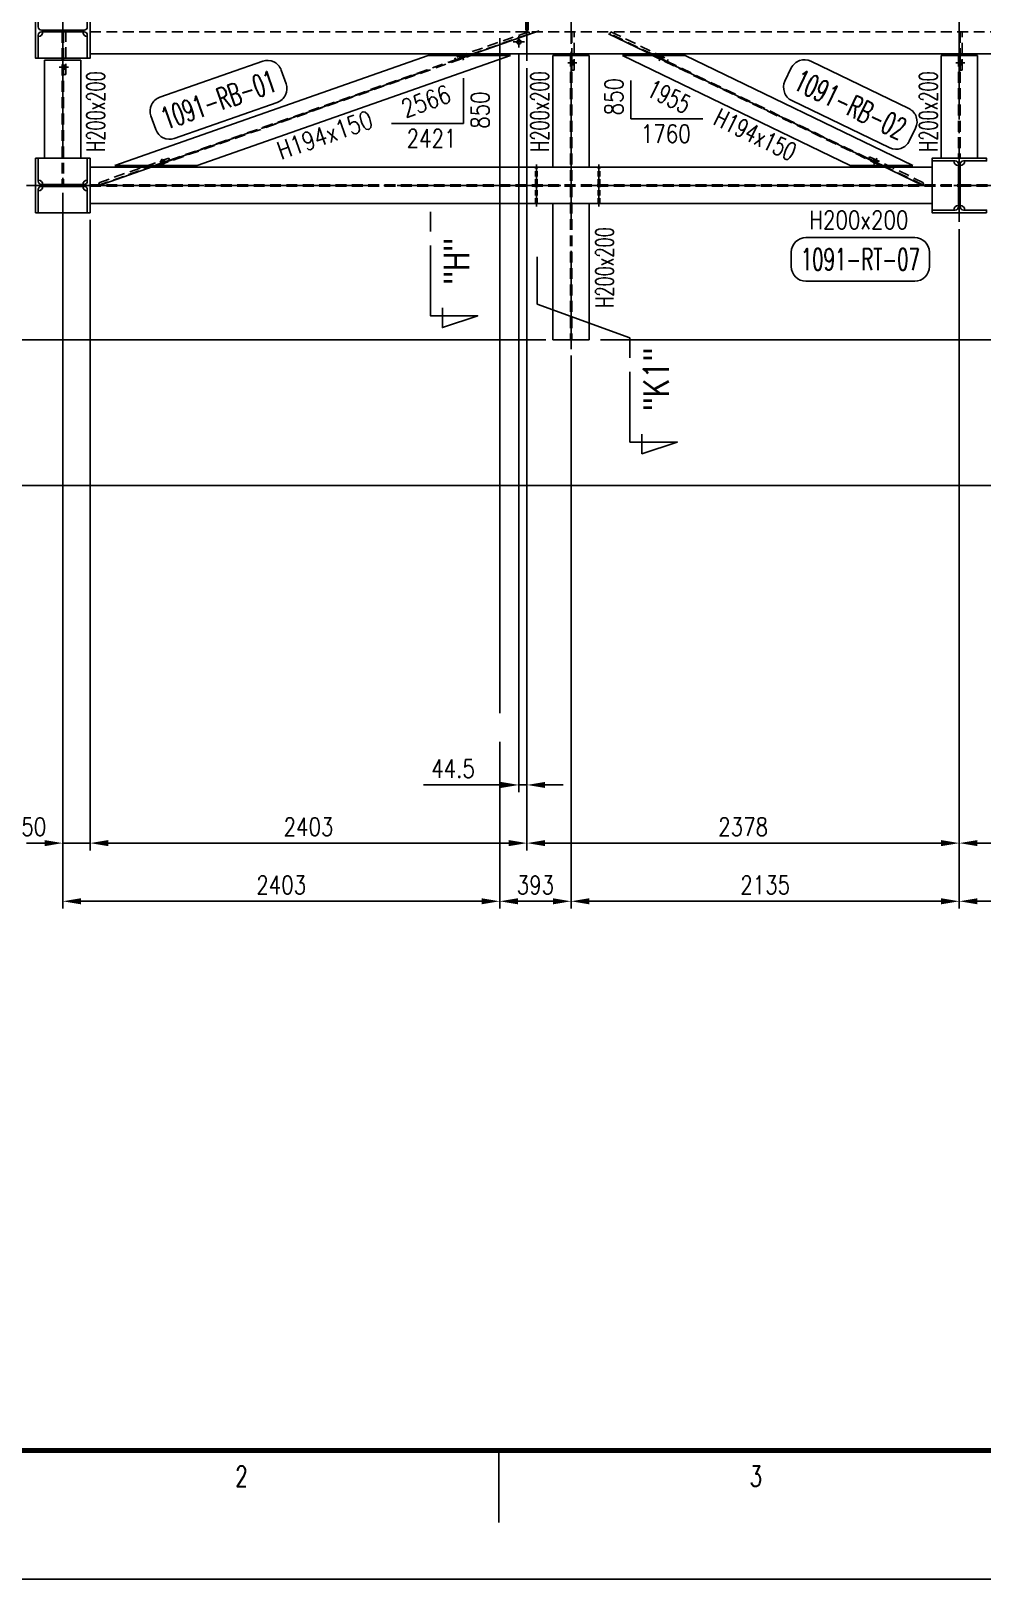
# Model space of a CAD drawing. Header units: millimetres. Extents: x 0 to 232280, y -26939 to 23794.
# Drawn here: x 59699 to 64930, y 0 to 8517 of the extents above; entities that cross this region are included whole.
import ezdxf
from ezdxf.enums import TextEntityAlignment as Align

# ---------------------------------------------------------------- set-up
doc = ezdxf.new("R2010")
doc.units = ezdxf.units.MM
doc.header["$LTSCALE"] = 30
doc.linetypes.add('JNK-CENTER', pattern=[34, 30, -1.5, 1, -1.5])
doc.linetypes.add('JNK-HIDDEN', pattern=[3, 2, -1])
for name, color, linetype in [('CEN-R', 1, 'JNK-CENTER'), ('CON-C', 4, 'Continuous'), ('CON-G', 3, 'Continuous'), ('CON-W', 7, 'Continuous'), ('CON-Y', 2, 'Continuous'), ('Dim-W', 7, 'Continuous'), ('HID-Y', 2, 'JNK-HIDDEN'), ('STL-OBJT', 7, 'Continuous'), ('TXT-Y', 2, 'Continuous')]:
    doc.layers.add(name, color=color, linetype=linetype)
doc.styles.add('ROMANS', font='ROMANS.shx', dxfattribs={"width": 0.8})
doc.styles.add('SIMPLEX', font='simplex.shx', dxfattribs={"width": 0.8})
doc.dimstyles.new('DIM40', dxfattribs={"dimscale": 40, "dimtxt": 2.5, "dimasz": 2.5, "dimexe": 1, "dimexo": 1, "dimgap": 1, "dimtad": 1, "dimdec": 0, "dimdsep": 46, "dimtxsty": 'SIMPLEX', "dimcen": 0, "dimclrd": 7, "dimclre": 7, "dimclrt": 2, "dimadec": 1, "dimazin": 2, "dimtfac": 1, "dimtdec": 0, "dimtix": 1, "dimtmove": 2, "dimatfit": 2, "dimfxl": 1, "dimtolj": 1, "dimtzin": 0, "dimarcsym": 1})

# ---------------------------------------------------------------- blocks, each defined once
blk = doc.blocks.new('TITLE')
at = {"color": 7}
for p, q in [((169.76, 17.68), (169.76, 7.78)), ((841, 0), (0, 0))]:
    blk.add_line(p, q, dxfattribs=at)
at = {"color": 7, "const_width": 0.707}
blk.add_lwpolyline([(28.29, 17.68), (823.67, 17.68)], dxfattribs=at)
at = {"color": 7, "style": 'ROMANS', "width": 0.7}
for s, p in [('2', (134.39, 14.15)), ('3', (205.12, 14.15))]:
    blk.add_text(s, height=2.83, dxfattribs=at).set_placement(p, align=Align.MIDDLE)
blk = doc.blocks.new('DUCT-TAG')
at = {"layer": 'CON-G'}
blk.add_lwpolyline([(-9.49, -1), (-9.49, 1, -0.414214), (-7.49, 3), (7.49, 3, -0.414214), (9.49, 1), (9.49, -1, -0.414214), (7.49, -3), (-7.49, -3, -0.414214)], format="xyb", close=True, dxfattribs=at)
at = {"layer": 'CON-G', "style": 'SIMPLEX', "width": 1.246304}
blk.add_attdef('NAME', text='', height=3, dxfattribs=at).set_placement((-8.19, -1.5), (8.19, -1.5), align=Align.FIT)
at = {"layer": 'CON-Y', "style": 'SIMPLEX'}
blk.add_attdef('ELEVATION', text='', height=2, dxfattribs=at).set_placement((0, -6.02), align=Align.CENTER)
blk = doc.blocks.new('A$C50964025')
at = {"layer": 'CEN-R'}
for p, q in [((125, 0), (125, 330)), ((169.5, 256.5, 0), (169.5, 193.5, 0)), ((201, 225, 0), (138, 225, 0))]:
    blk.add_line(p, q, dxfattribs=at)
blk.add_circle((125, 165, 0), 3, dxfattribs=at)
at = {"layer": 'CON-G'}
blk.add_circle((169.5, 225, 0), 11.5, dxfattribs=at)
at = {"layer": 'HID-Y'}
for p, q in [((119, 160.5), (119, 40)), ((131, 160.5), (131, 40))]:
    blk.add_line(p, q, dxfattribs=at)
blk = doc.blocks.new('A$C2FAD1968')
at = {"layer": 'CEN-R'}
for p, q in [((3.8, 0), (1763.8, 850)), ((1453.9, 685.9), (1437.4, 720.1)), ((273.3, 115.7), (256.7, 149.9))]:
    blk.add_line(p, q, dxfattribs=at)
at = {"layer": 'CON-G'}
for p, q in [((59.1, 110), (1311.8, 715)), ((404.1, 110), (1656.8, 715)), ((1311.8, 715), (1656.8, 715)), ((59.1, 110), (404.1, 110))]:
    blk.add_line(p, q, dxfattribs=at)
at = {"layer": 'CON-W', "const_width": 23}
for points in [[(1449.6, 694.9), (1441.8, 711.1)], [(261.1, 140.9), (268.9, 124.7)]]:
    blk.add_lwpolyline(points, dxfattribs=at)
at = {"layer": 'HID-Y'}
for p, q in [((1720, 845.5), (1405.7, 693.7)), ((1411, 682.9), (1725.2, 834.7)), ((1725.2, 834.7), (1720, 845.5)), ((224.7, 110), (1477.4, 715)), ((238.5, 110), (1491.2, 715)), ((1405.7, 693.7), (1411, 682.9)), ((1439.2, 689.9), (1431.4, 706.1)), ((1459.9, 699.9), (1452.1, 716.1)), ((258.6, 119.7), (250.7, 135.9)), ((279.3, 129.7), (271.5, 145.9))]:
    blk.add_line(p, q, dxfattribs=at)
blk.add_lwpolyline([(5.2, 4), (0, 14.8), (297.1, 158.3), (302.3, 147.5)], close=True, dxfattribs=at)
blk = doc.blocks.new('A$C2E455471')
h = blk.add_hatch(color=256)
h.paths.add_polyline_path([(416.4, 719.7), (414.7, 715), (426.9, 715), (427.2, 715.9)])
h.paths.add_polyline_path([(426.9, 715), (414.7, 715), (412.4, 708.4), (423.2, 704.6)])
h.paths.add_polyline_path([(438.1, 712.1), (429.8, 715), (426.9, 715), (423.2, 704.6), (434.1, 700.8)])
h.paths.add_polyline_path([(423.2, 704.6), (412.4, 708.4), (411.4, 705.6), (422.3, 701.7)])
h.paths.add_polyline_path([(423.2, 704.6), (422.3, 701.7), (433.1, 697.9), (434.1, 700.8)])
h.paths.add_polyline_path([(422.3, 701.7), (421.3, 698.9), (432.1, 695.1), (433.1, 697.9)])
h.paths.add_polyline_path([(422.3, 701.7), (411.4, 705.6), (410.4, 702.7), (421.3, 698.9)])
h = blk.add_hatch(color=256)
h.paths.add_polyline_path([(2064.1, 141.2), (2062.4, 136.5), (2074.6, 136.5), (2074.9, 137.4)])
h.paths.add_polyline_path([(2074.6, 136.5), (2062.4, 136.5), (2060.1, 129.9), (2070.9, 126.1)])
h.paths.add_polyline_path([(2085.8, 133.6), (2077.5, 136.5), (2074.6, 136.5), (2070.9, 126.1), (2081.8, 122.3)])
h.paths.add_polyline_path([(2070.9, 126.1), (2060.1, 129.9), (2059.1, 127.1), (2070, 123.3)])
h.paths.add_polyline_path([(2070.9, 126.1), (2070, 123.3), (2080.8, 119.4), (2081.8, 122.3)])
h.paths.add_polyline_path([(2070, 123.3), (2069, 120.4), (2079.8, 116.6), (2080.8, 119.4)])
h.paths.add_polyline_path([(2070, 123.3), (2059.1, 127.1), (2058.1, 124.2), (2069, 120.4)])
blk.add_hatch(color=256).paths.add_polyline_path([(2074.9, 137.4), (2074.6, 136.5), (2077.5, 136.5)])
at = {"layer": 'CEN-R'}
for p, q in [((2421, 0), (0, 850)), ((417.9, 689.5), (430.5, 725.3)), ((2065.6, 111), (2078.2, 146.8))]:
    blk.add_line(p, q, dxfattribs=at)
at = {"layer": 'CON-G'}
for p, q in [((610.9, 715), (158.1, 715)), ((1881.3, 110), (158.1, 715)), ((2334.1, 110), (610.9, 715)), ((2334.1, 110), (1881.3, 110))]:
    blk.add_line(p, q, dxfattribs=at)
at = {"layer": 'HID-Y'}
for p, q in [((2098.6, 110), (375.5, 715)), ((2116.8, 110), (393.6, 715)), ((410.4, 702.7), (416.4, 719.7)), ((432.1, 695.1), (438.1, 712.1)), ((2058.1, 124.2), (2064.1, 141.2)), ((2079.8, 116.6), (2085.8, 133.6))]:
    blk.add_line(p, q, dxfattribs=at)
for points in [[(54.1, 834.2), (58.1, 845.5), (465, 702.7), (461, 691.3)], [(2418.7, 4), (2422.6, 15.3), (2037.2, 150.7), (2033.2, 139.3)]]:
    blk.add_lwpolyline(points, close=True, dxfattribs=at)
blk = doc.blocks.new('SECMARK2')
at = {"layer": 'CON-C'}
blk.add_line((0, 0), (-2.72, 0), dxfattribs=at)
blk.add_lwpolyline([(-4.67, 0), (-14.32, 0), (-14.32, 6.51), (-15.93, 1.64), (-13.23, 1.64)], dxfattribs=at)
at = {"layer": 'CON-C', "style": 'SIMPLEX', "width": 0.8}
blk.add_attdef('TAG', (-12.98, 1.18), '', height=3.5, dxfattribs=at)
blk = doc.blocks.new('*D1213')
at = {"layer": 'DEFPOINTS', "color": 0, "transparency": 16777216}
for p in [(59674, 7666.8), (57585.6, 6016.8), (70644, 6016.8)]:
    blk.add_point(p, dxfattribs=at)
at = {"layer": 'Dim-W', "color": 7, "linetype": 'ByBlock', "lineweight": -2, "transparency": 16777216}
for p, q in [((59634, 7666.8), (57545.6, 7666.8)), ((57585.6, 7566.8), (57585.6, 6116.8)), ((70604, 6016.8), (57545.6, 6016.8))]:
    blk.add_line(p, q, dxfattribs=at)
at = {"layer": 'Dim-W', "color": 7, "transparency": 16777216}
for points in [[(57568.9, 7566.8), (57602.3, 7566.8), (57585.6, 7666.8)], [(57568.9, 6116.8), (57602.3, 6116.8), (57585.6, 6016.8)]]:
    blk.add_solid(points, dxfattribs=at)
at = {"layer": 'Dim-W', "color": 2, "transparency": 16777216, "insert": (57495.6, 6841.8), "char_height": 100, "attachment_point": 5, "rotation": 90, "style": 'SIMPLEX'}
blk.add_mtext('\\A1;1650', dxfattribs=at)
blk = doc.blocks.new('*D1357')
at = {"layer": 'DEFPOINTS', "color": 0, "transparency": 16777216}
for p in [(62277, 8516.8), (59874, 7666.8), (62277, 3728.7)]:
    blk.add_point(p, dxfattribs=at)
at = {"layer": 'Dim-W', "color": 7, "linetype": 'ByBlock', "lineweight": -2, "transparency": 16777216}
for p, q in [((62277, 8476.8), (62277, 4764.1)), ((59874, 7626.8), (59874, 3688.7)), ((62277, 4605.1), (62277, 3688.7)), ((59974, 3728.7), (62177, 3728.7))]:
    blk.add_line(p, q, dxfattribs=at)
at = {"layer": 'Dim-W', "color": 7, "transparency": 16777216}
for points in [[(59974, 3745.4), (59974, 3712), (59874, 3728.7)], [(62177, 3745.4), (62177, 3712), (62277, 3728.7)]]:
    blk.add_solid(points, dxfattribs=at)
at = {"layer": 'Dim-W', "color": 2, "transparency": 16777216, "insert": (61075.5, 3818.7), "char_height": 100, "attachment_point": 5, "style": 'SIMPLEX'}
blk.add_mtext('\\A1;2403', dxfattribs=at)
blk = doc.blocks.new('*D1219')
at = {"layer": 'DEFPOINTS', "color": 0, "transparency": 16777216}
for p in [(62670, 6771.4), (62277, 3728.7), (62670, 3728.7)]:
    blk.add_point(p, dxfattribs=at)
at = {"layer": 'Dim-W', "color": 7, "linetype": 'ByBlock', "lineweight": -2, "transparency": 16777216}
for p, q in [((62670, 6731.4), (62670, 3688.7)), ((62377, 3728.7), (62570, 3728.7))]:
    blk.add_line(p, q, dxfattribs=at)
at = {"layer": 'Dim-W', "color": 7, "transparency": 16777216}
for points in [[(62377, 3745.4), (62377, 3712), (62277, 3728.7)], [(62570, 3745.4), (62570, 3712), (62670, 3728.7)]]:
    blk.add_solid(points, dxfattribs=at)
at = {"layer": 'Dim-W', "color": 2, "transparency": 16777216, "insert": (62473.5, 3818.7), "char_height": 100, "attachment_point": 5, "style": 'SIMPLEX'}
blk.add_mtext('\\A1;393', dxfattribs=at)
blk = doc.blocks.new('*D1220')
at = {"layer": 'DEFPOINTS', "color": 0, "transparency": 16777216}
for p in [(64805, 7466.8), (62670, 3728.7), (64805, 3728.7)]:
    blk.add_point(p, dxfattribs=at)
at = {"layer": 'Dim-W', "color": 7, "linetype": 'ByBlock', "lineweight": -2, "transparency": 16777216}
for p, q in [((64805, 7426.8), (64805, 3688.7)), ((62770, 3728.7), (64705, 3728.7))]:
    blk.add_line(p, q, dxfattribs=at)
at = {"layer": 'Dim-W', "color": 7, "transparency": 16777216}
for points in [[(62770, 3745.4), (62770, 3712), (62670, 3728.7)], [(64705, 3745.4), (64705, 3712), (64805, 3728.7)]]:
    blk.add_solid(points, dxfattribs=at)
at = {"layer": 'Dim-W', "color": 2, "transparency": 16777216, "insert": (63737.5, 3818.7), "char_height": 100, "attachment_point": 5, "style": 'SIMPLEX'}
blk.add_mtext('\\A1;2135', dxfattribs=at)
blk = doc.blocks.new('*D1221')
at = {"layer": 'DEFPOINTS', "color": 0, "transparency": 16777216}
for p in [(66940, 6771), (64805, 3728.7), (66940, 3728.7)]:
    blk.add_point(p, dxfattribs=at)
at = {"layer": 'Dim-W', "color": 7, "linetype": 'ByBlock', "lineweight": -2, "transparency": 16777216}
for p, q in [((66940, 6731), (66940, 3688.7)), ((64905, 3728.7), (66840, 3728.7))]:
    blk.add_line(p, q, dxfattribs=at)
at = {"layer": 'Dim-W', "color": 7, "transparency": 16777216}
for points in [[(64905, 3745.4), (64905, 3712), (64805, 3728.7)], [(66840, 3745.4), (66840, 3712), (66940, 3728.7)]]:
    blk.add_solid(points, dxfattribs=at)
at = {"layer": 'Dim-W', "color": 2, "transparency": 16777216, "insert": (65872.5, 3818.7), "char_height": 100, "attachment_point": 5, "style": 'SIMPLEX'}
blk.add_mtext('\\A1;2135', dxfattribs=at)
blk = doc.blocks.new('*D1228')
at = {"layer": 'DEFPOINTS', "color": 0, "transparency": 16777216}
for p in [(59874, 4048.7), (59874, 4048.7), (60024, 4048.7)]:
    blk.add_point(p, dxfattribs=at)
at = {"layer": 'Dim-W', "color": 7, "linetype": 'ByBlock', "lineweight": -2, "transparency": 16777216}
for p, q in [((59774, 4048.7), (59674, 4048.7)), ((60024, 4048.7), (59874, 4048.7)), ((60124, 4048.7), (60224, 4048.7))]:
    blk.add_line(p, q, dxfattribs=at)
at = {"layer": 'Dim-W', "color": 7, "transparency": 16777216}
for points in [[(59774, 4065.4), (59774, 4032), (59874, 4048.7)], [(60124, 4065.4), (60124, 4032), (60024, 4048.7)]]:
    blk.add_solid(points, dxfattribs=at)
at = {"layer": 'Dim-W', "color": 2, "transparency": 16777216, "insert": (59680.2, 4138.7), "char_height": 100, "attachment_point": 5, "style": 'SIMPLEX'}
blk.add_mtext('\\A1;150', dxfattribs=at)
blk = doc.blocks.new('*D1229')
at = {"layer": 'DEFPOINTS', "color": 0, "transparency": 16777216}
for p in [(62427, 8351.8), (60024, 7516.8), (62427, 4048.7)]:
    blk.add_point(p, dxfattribs=at)
at = {"layer": 'Dim-W', "color": 7, "linetype": 'ByBlock', "lineweight": -2, "transparency": 16777216}
for p, q in [((62427, 8311.8), (62427, 4008.7)), ((60024, 7476.8), (60024, 4008.7)), ((60124, 4048.7), (62327, 4048.7))]:
    blk.add_line(p, q, dxfattribs=at)
at = {"layer": 'Dim-W', "color": 7, "transparency": 16777216}
for points in [[(60124, 4065.4), (60124, 4032), (60024, 4048.7)], [(62327, 4065.4), (62327, 4032), (62427, 4048.7)]]:
    blk.add_solid(points, dxfattribs=at)
at = {"layer": 'Dim-W', "color": 2, "transparency": 16777216, "insert": (61225.5, 4138.7), "char_height": 100, "attachment_point": 5, "style": 'SIMPLEX'}
blk.add_mtext('\\A1;2403', dxfattribs=at)
blk = doc.blocks.new('*D1230')
at = {"layer": 'DEFPOINTS', "color": 0, "transparency": 16777216}
for p in [(64805, 7466.8), (62427, 4048.7), (64805, 4048.7)]:
    blk.add_point(p, dxfattribs=at)
at = {"layer": 'Dim-W', "color": 7, "linetype": 'ByBlock', "lineweight": -2, "transparency": 16777216}
for p, q in [((64805, 7426.8), (64805, 4008.7)), ((62527, 4048.7), (64705, 4048.7))]:
    blk.add_line(p, q, dxfattribs=at)
at = {"layer": 'Dim-W', "color": 7, "transparency": 16777216}
for points in [[(62527, 4065.4), (62527, 4032), (62427, 4048.7)], [(64705, 4065.4), (64705, 4032), (64805, 4048.7)]]:
    blk.add_solid(points, dxfattribs=at)
at = {"layer": 'Dim-W', "color": 2, "transparency": 16777216, "insert": (63616, 4138.7), "char_height": 100, "attachment_point": 5, "style": 'SIMPLEX'}
blk.add_mtext('\\A1;2378', dxfattribs=at)
blk = doc.blocks.new('*D1231')
at = {"layer": 'DEFPOINTS', "color": 0, "transparency": 16777216}
for p in [(68720, 8351.8, 0), (64805, 4048.7), (68720, 4048.7)]:
    blk.add_point(p, dxfattribs=at)
at = {"layer": 'Dim-W', "color": 7, "linetype": 'ByBlock', "lineweight": -2, "transparency": 16777216}
for p, q in [((68720, 8311.8), (68720, 4008.7)), ((64905, 4048.7), (68620, 4048.7))]:
    blk.add_line(p, q, dxfattribs=at)
at = {"layer": 'Dim-W', "color": 7, "transparency": 16777216}
for points in [[(64905, 4065.4), (64905, 4032), (64805, 4048.7)], [(68620, 4065.4), (68620, 4032), (68720, 4048.7)]]:
    blk.add_solid(points, dxfattribs=at)
at = {"layer": 'Dim-W', "color": 2, "transparency": 16777216, "insert": (66762.5, 4138.7), "char_height": 100, "attachment_point": 5, "style": 'SIMPLEX'}
blk.add_mtext('\\A1;3915', dxfattribs=at)
blk = doc.blocks.new('A$C6B407893')
at = {"layer": 'CEN-R'}
blk.add_line((4.5, -3), (4.5, 227), dxfattribs=at)
at = {"layer": 'HID-Y', "ltscale": 0.5}
for p, q in [((0, 116), (0, 212)), ((9, 116), (9, 212)), ((0, 12), (0, 108)), ((9, 12), (9, 108))]:
    blk.add_line(p, q, dxfattribs=at)
blk = doc.blocks.new('*D1349')
at = {"layer": 'DEFPOINTS', "color": 0, "transparency": 16777216}
for p in [(62382.5, 8425.3), (62382.5, 4368.7), (62427, 4368.7)]:
    blk.add_point(p, dxfattribs=at)
at = {"layer": 'Dim-W', "color": 7, "linetype": 'ByBlock', "lineweight": -2, "transparency": 16777216}
for p, q in [((62382.5, 8385.3), (62382.5, 4328.7)), ((62282.5, 4368.7), (61858.7, 4368.7)), ((62427, 4368.7), (62382.5, 4368.7)), ((62527, 4368.7), (62627, 4368.7))]:
    blk.add_line(p, q, dxfattribs=at)
at = {"layer": 'Dim-W', "color": 7, "transparency": 16777216}
for points in [[(62282.5, 4385.4), (62282.5, 4352), (62382.5, 4368.7)], [(62527, 4385.4), (62527, 4352), (62427, 4368.7)]]:
    blk.add_solid(points, dxfattribs=at)
at = {"layer": 'Dim-W', "color": 2, "transparency": 16777216, "insert": (62020.6, 4458.7), "char_height": 100, "attachment_point": 5, "style": 'SIMPLEX', "bg_fill": 3, "box_fill_scale": 1.1, "bg_fill_color": 256, "bg_fill_true_color": 13158600, "bg_fill_transparency": 0}
blk.add_mtext('\\A1;44.5', dxfattribs=at)
blk = doc.blocks.new('*D1329')
at = {"layer": 'DEFPOINTS', "color": 0, "transparency": 16777216}
for p in [(57905.6, 7666.8), (57905.6, 6816.8), (62570, 6816.8)]:
    blk.add_point(p, dxfattribs=at)
at = {"layer": 'Dim-W', "color": 7, "linetype": 'ByBlock', "lineweight": -2, "transparency": 16777216}
for p, q in [((57905.6, 7566.8), (57905.6, 6916.8)), ((62530, 6816.8), (57865.6, 6816.8))]:
    blk.add_line(p, q, dxfattribs=at)
at = {"layer": 'Dim-W', "color": 7, "transparency": 16777216}
for points in [[(57888.9, 7566.8), (57922.3, 7566.8), (57905.6, 7666.8)], [(57888.9, 6916.8), (57922.3, 6916.8), (57905.6, 6816.8)]]:
    blk.add_solid(points, dxfattribs=at)
at = {"layer": 'Dim-W', "color": 2, "transparency": 16777216, "insert": (57815.6, 7241.8), "char_height": 100, "attachment_point": 5, "rotation": 90, "style": 'SIMPLEX'}
blk.add_mtext('\\A1;850', dxfattribs=at)

msp = doc.modelspace()

# ---------------------------------------------------------------- hatches: boundary and pattern name
at = {"layer": 'CON-W'}
h = msp.add_hatch(color=256, dxfattribs=at)
h.paths.add_polyline_path([(62673.98, 8353.78), (62685.98, 8353.78), (62685.98, 8341.78), (62673.98, 8341.78)])
h.paths.add_polyline_path([(62669.98, 8353.78), (62673.98, 8353.78), (62673.98, 8341.78), (62669.98, 8341.78)])
h.paths.add_polyline_path([(62665.98, 8353.78), (62669.98, 8353.78), (62669.98, 8341.78), (62665.98, 8341.78)])
h.paths.add_polyline_path([(62665.98, 8341.78), (62669.98, 8341.78), (62669.98, 8330.78), (62665.98, 8330.78)])
h.paths.add_polyline_path([(62669.98, 8341.78), (62673.98, 8341.78), (62673.98, 8330.78), (62669.98, 8330.78)])
h.paths.add_polyline_path([(62673.98, 8341.78), (62685.98, 8341.78), (62685.98, 8330.78), (62673.98, 8330.78)])
h = msp.add_hatch(color=256, dxfattribs=at)
h.paths.add_polyline_path([(64808.98, 8353.78), (64820.98, 8353.78), (64820.98, 8341.78), (64808.98, 8341.78)])
h.paths.add_polyline_path([(64804.98, 8353.78), (64808.98, 8353.78), (64808.98, 8341.78), (64804.98, 8341.78)])
h.paths.add_polyline_path([(64800.98, 8353.78), (64804.98, 8353.78), (64804.98, 8341.78), (64800.98, 8341.78)])
h.paths.add_polyline_path([(64800.98, 8341.78), (64804.98, 8341.78), (64804.98, 8330.78), (64800.98, 8330.78)])
h.paths.add_polyline_path([(64804.98, 8341.78), (64808.98, 8341.78), (64808.98, 8330.78), (64804.98, 8330.78)])
h.paths.add_polyline_path([(64808.98, 8341.78), (64820.98, 8341.78), (64820.98, 8330.78), (64808.98, 8330.78)])
h = msp.add_hatch(color=256, dxfattribs=at)
h.paths.add_polyline_path([(59877.98, 8328.78), (59889.98, 8328.78), (59889.98, 8316.78), (59877.98, 8316.78)])
h.paths.add_polyline_path([(59873.98, 8328.78), (59877.98, 8328.78), (59877.98, 8316.78), (59873.98, 8316.78)])
h.paths.add_polyline_path([(59869.98, 8328.78), (59873.98, 8328.78), (59873.98, 8316.78), (59869.98, 8316.78)])
h.paths.add_polyline_path([(59869.98, 8316.78), (59873.98, 8316.78), (59873.98, 8305.78), (59869.98, 8305.78)])
h.paths.add_polyline_path([(59873.98, 8316.78), (59877.98, 8316.78), (59877.98, 8305.78), (59873.98, 8305.78)])
h.paths.add_polyline_path([(59877.98, 8316.78), (59889.98, 8316.78), (59889.98, 8305.78), (59877.98, 8305.78)])

# ---------------------------------------------------------------- linework, layer by layer
at = {"layer": 'CEN-R'}
for p, q in [((64804.98, 16068.78), (64804.98, 7466.78)), ((59873.98, 15868.78), (59873.98, 7666.78)), ((62669.98, 11386.79), (62669.98, 6766.78)), ((59854.98, 8316.78), (59904.98, 8316.78)), ((62650.98, 8341.78), (62700.98, 8341.78)), ((64785.98, 8341.78), (64835.98, 8341.78)), ((59673.98, 7666.78), (69935.98, 7666.78))]:
    msp.add_line(p, q, dxfattribs=at)
at = {"layer": 'CON-C'}
for p in [(62483.19, 7273.71), (62993.38, 6828.02)]:
    msp.add_line(p, (62483.19, 7013.37), dxfattribs=at)
at = {"layer": 'CON-G'}
for p, q in [((60008.98, 8366.78), (59738.98, 8366.78)), ((59773.98, 8356.78), (59773.98, 7816.78)), ((59773.98, 8356.78), (59973.98, 8356.78)), ((59973.98, 7816.78), (59973.98, 8356.78)), ((60023.98, 8391.78), (69585.98, 8391.78)), ((62569.98, 8381.78), (62769.98, 8381.78)), ((62569.98, 8381.78), (62569.98, 7766.78)), ((62769.98, 8381.78), (62769.98, 7766.78)), ((64704.98, 8381.78), (64904.98, 8381.78)), ((64704.98, 8381.78), (64704.98, 7816.78)), ((64904.98, 8381.78), (64904.98, 7816.78)), ((60008.98, 7816.78), (59738.98, 7816.78)), ((60023.98, 7766.78), (64654.98, 7766.78)), ((64654.98, 7531.78), (64654.98, 7801.78)), ((60008.98, 7516.78), (59738.98, 7516.78)), ((60023.98, 7566.78), (64654.98, 7566.78)), ((62769.98, 6816.78), (62769.98, 7566.78))]:
    msp.add_line(p, q, dxfattribs=at)
for points in [[(59723.98, 8666.78), (59738.98, 8666.78), (59738.98, 8539.78, 0.4142136), (59756.98, 8521.78), (59990.98, 8521.78, 0.4142136), (60008.98, 8539.78), (60008.98, 8666.78), (60023.98, 8666.78), (60023.98, 8366.78), (60008.98, 8366.78), (60008.98, 8493.78, 0.4142136), (59990.98, 8511.78), (59756.98, 8511.78, 0.4142136), (59738.98, 8493.78), (59738.98, 8366.78), (59723.98, 8366.78)], [(59723.98, 7516.78), (59738.98, 7516.78), (59738.98, 7643.78, -0.4142136), (59756.98, 7661.78), (59990.98, 7661.78, -0.4142136), (60008.98, 7643.78), (60008.98, 7516.78), (60023.98, 7516.78), (60023.98, 7816.78), (60008.98, 7816.78), (60008.98, 7689.78, -0.4142136), (59990.98, 7671.78), (59756.98, 7671.78, -0.4142136), (59738.98, 7689.78), (59738.98, 7816.78), (59723.98, 7816.78)], [(64954.98, 7516.78), (64954.98, 7531.78), (64827.98, 7531.78, -0.4142136), (64809.98, 7549.78), (64809.98, 7783.78, -0.4142136), (64827.98, 7801.78), (64954.98, 7801.78), (64954.98, 7816.78), (64654.98, 7816.78), (64654.98, 7801.78), (64781.98, 7801.78, -0.4142136), (64799.98, 7783.78), (64799.98, 7549.78, -0.4142136), (64781.98, 7531.78), (64654.98, 7531.78), (64654.98, 7516.78)]]:
    msp.add_lwpolyline(points, format="xyb", close=True, dxfattribs=at)
for centre, start, end in [((59738.98, 8511.78), 270, 0), ((60008.98, 8511.78), 180, 270), ((64799.98, 7801.78), 180, 270), ((64809.98, 7801.78), 270, 0), ((59738.98, 7671.78), 0, 90), ((60008.98, 7671.78), 90, 180), ((59738.98, 7661.78), 270, 0), ((60008.98, 7661.78), 180, 270), ((64799.98, 7531.78), 90, 180), ((64809.98, 7531.78), 0, 90)]:
    msp.add_arc(centre, 25, start, end, dxfattribs=at)
at = {"layer": 'CON-W'}
for p, q in [((62077.48, 8256.87), (62077.48, 8007.35)), ((62998.29, 8245), (62998.29, 8032.84)), ((61681.34, 8007.35), (62077.48, 8007.35)), ((63394.43, 8032.84), (62998.29, 8032.84))]:
    msp.add_line(p, q, dxfattribs=at)
at = {"layer": 'Dim-W'}
for p, q in [((62831.01, 6816.78), (66772.57, 6816.78)), ((64804.98, 3688.68), (64804.98, 3688.68))]:
    msp.add_line(p, q, dxfattribs=at)
at = {"layer": 'HID-Y'}
for p, q in [((59869.98, 8511.78), (59869.98, 7671.78)), ((59877.98, 8511.78), (59877.98, 7671.78)), ((60023.98, 8512.28), (69585.98, 8512.28)), ((62665.98, 8381.78), (62665.98, 7670.78)), ((62685.98, 8353.78), (62665.98, 8353.78)), ((62673.98, 8381.78), (62673.98, 7670.78)), ((64800.98, 8381.78), (64800.98, 7816.78)), ((64820.98, 8353.78), (64800.98, 8353.78)), ((64808.98, 8381.78), (64808.98, 7816.78)), ((59889.98, 8328.78), (59869.98, 8328.78)), ((59889.98, 8305.78), (59869.98, 8305.78)), ((62685.98, 8330.78), (62665.98, 8330.78)), ((64820.98, 8330.78), (64800.98, 8330.78)), ((60023.98, 7670.78), (64799.98, 7670.78)), ((64809.98, 7670.78), (69585.98, 7670.78)), ((60023.98, 7662.78), (64799.98, 7662.78)), ((62673.98, 7662.28), (62673.98, 6816.78)), ((64809.98, 7662.78), (69585.98, 7662.78))]:
    msp.add_line(p, q, dxfattribs=at)
for points in [[(59889.98, 8511.78), (59877.98, 8511.78), (59877.98, 8276.78), (59889.98, 8276.78)], [(62685.98, 8512.28), (62673.98, 8512.28), (62673.98, 8301.78), (62685.98, 8301.78)], [(64820.98, 8512.28), (64808.98, 8512.28), (64808.98, 8301.78), (64820.98, 8301.78)]]:
    msp.add_lwpolyline(points, close=True, dxfattribs=at)

# ---------------------------------------------------------------- block references
at = {"linetype": 'ByBlock', "xscale": 39.99999999599994, "yscale": 39.99999999599994, "zscale": 39.99999999599994}
msp.add_blockref('TITLE', (55481.35, 0), dxfattribs=at)
at = {"layer": 'CON-G', "rotation": 180}
msp.add_blockref('A$C50964025', (62551.98, 8681.78), dxfattribs=at)
at = {"layer": 'CON-G', "xscale": -1}
for name, p in [('A$C2E455471', (62494.98, 7666.78)), ('A$C2FAD1968', (64608.81, 7666.78))]:
    msp.add_blockref(name, p, dxfattribs=at)
at = {"layer": 'CON-G'}
for p in [(62474.28, 7554.78), (62818.15, 7554.78)]:
    msp.add_blockref('A$C6B407893', p, dxfattribs=at)
at = {"layer": 'CON-W'}
ref = msp.add_blockref('SECMARK2', (61896, 7522.53), dxfattribs=dict(at, xscale=-40, yscale=40, zscale=40, rotation=270))
ref.add_attrib('TAG', '"H"', (62109.86, 7120.77), dxfattribs={"layer": 'CON-C', "height": 140, "rotation": 90, "style": 'SIMPLEX', "width": 0.8})
ref = msp.add_blockref('SECMARK2', (62993.38, 6828.02), dxfattribs=dict(at, xscale=-40, yscale=40, zscale=40, rotation=270))
ref.add_attrib('TAG', '"K1"', (63207.25, 6426.26), dxfattribs={"layer": 'CON-C', "height": 140, "rotation": 90, "style": 'SIMPLEX', "width": 0.8})
at = {"layer": 'STL-OBJT'}
ref = msp.add_blockref('DUCT-TAG', (60730.43, 8137.97), dxfattribs=dict(at, xscale=-40.00000000001048, yscale=39.99999999998836, zscale=40, rotation=199.3458982580367))
ref.add_attrib('NAME', '1091-RB-01', dxfattribs={"layer": 'CON-G', "height": 120, "rotation": 19.345898, "style": 'SIMPLEX', "width": 0.600314}).set_placement((60441.2, 7972.84), (61059.41, 8189.88), align=Align.FIT)
ref = msp.add_blockref('DUCT-TAG', (64205.4, 8111.98), dxfattribs=dict(at, xscale=40.00000000001047, yscale=39.99999999998836, zscale=40, rotation=154.221569137813))
ref.add_attrib('NAME', '1091-RB-02', dxfattribs={"layer": 'CON-G', "height": 120, "rotation": 334.221569, "style": 'SIMPLEX', "width": 0.5733}).set_placement((63884.3, 8200.43), (64474.3, 7915.48), align=Align.FIT)
ref = msp.add_blockref('DUCT-TAG', (64260.67, 7260.07), dxfattribs=dict(at, xscale=40, yscale=40, zscale=40))
ref.add_attrib('NAME', '1091-RT-07', dxfattribs={"layer": 'CON-G', "height": 120, "style": 'SIMPLEX', "width": 0.58203}).set_placement((63933.07, 7200.07), (64588.27, 7200.07), align=Align.FIT)

# ---------------------------------------------------------------- texts
at = {"layer": 'CON-Y', "style": 'SIMPLEX'}
for s, rotation, width, p in [('850', 90, 0.8, (62956.08, 8052.55)), ('1955', 334.221569, 0.7, (63079.4, 8162.82)), ('850', 90, 0.8, (62219.69, 7978.49)), ('H194x150', 19.345898, 0.8, (61074.45, 7806.9)), ('H194x150', 334.221569, 0.7, (63446.62, 8004.97))]:
    msp.add_text(s, height=100, rotation=rotation, dxfattribs=dict(at, width=width)).set_placement(p)
at = {"layer": 'CON-Y', "style": 'SIMPLEX', "width": 0.8}
for s, p in [('2421', (61765.28, 7875.75)), ('1760', (63053.61, 7901.23)), ('H200x200', (63979.95, 7427.17))]:
    msp.add_text(s, height=100, dxfattribs=at).set_placement(p)
at = {"layer": 'TXT-Y', "style": 'SIMPLEX', "width": 0.65}
for p in [(60104.95, 7851.95), (64684.7, 7851.95), (62903.86, 6994.19)]:
    msp.add_text('H200x200', height=100, rotation=90, dxfattribs=at).set_placement(p)

# ---------------------------------------------------------------- dimensions: what is measured, and where the dimension line sits
at = {"layer": 'Dim-W'}
for base, p1, p2, picture, middle in [((62276.98, 3728.68), (59873.98, 7666.78), (62276.98, 8516.78), '*D1357', (61075.48, 3818.68)), ((62426.98, 4048.68), (60023.98, 7516.78), (62426.98, 8351.78), '*D1229', (61225.48, 4138.68)), ((68719.98, 4048.68), (64804.98, 4048.68), (68719.98, 8351.78, 0), '*D1231', (66762.48, 4138.68)), ((64804.98, 4048.68), (62426.98, 4048.68), (64804.98, 7466.78), '*D1230', (63615.98, 4138.68)), ((64804.98, 3728.68), (62669.98, 3728.68), (64804.98, 7466.78), '*D1220', (63737.48, 3818.68)), ((62669.98, 3728.68), (62276.98, 3728.68), (62669.98, 6771.4), '*D1219', (62473.48, 3818.68)), ((66939.98, 3728.68), (64804.98, 3728.68), (66939.98, 6771.02), '*D1221', (65872.48, 3818.68))]:
    dim = msp.add_linear_dim(base=base, p1=p1, p2=p2, dimstyle='DIM40', dxfattribs=at)
    dim.commit()
    dim.dimension.update_dxf_attribs({"geometry": picture, "text_midpoint": middle})
dim = msp.add_linear_dim(base=(57585.61, 6016.78), p1=(59673.98, 7666.78), p2=(70643.98, 6016.78), angle=90, dimstyle='DIM40', dxfattribs=at)
dim.commit()
dim.dimension.update_dxf_attribs({"geometry": '*D1213', "text_midpoint": (57495.61, 6841.78)})
dim = msp.add_linear_dim(base=(59873.98, 4048.68), p1=(60023.98, 4048.68), p2=(59873.98, 4048.68), dimstyle='DIM40', dxfattribs=at)
dim.commit()
dim.dimension.update_dxf_attribs({"geometry": '*D1228', "text_midpoint": (59680.19, 4138.68), "dimtype": 160})

# ---------------------------------------------------------------- next in the draw order: dimensions: what is measured, and where the dimension line sits
dim = msp.add_linear_dim(base=(62382.48, 4368.68), p1=(62426.98, 4368.68), p2=(62382.48, 8425.28), angle=180, dimstyle='DIM40', override={"dimdec": 1, "dimtdec": 1, "dimtix": 0, "dimtmove": 0, "dimtfill": 1}, dxfattribs=at)
dim.commit()
dim.dimension.update_dxf_attribs({"geometry": '*D1349', "text_midpoint": (62020.57, 4458.68)})

# ---------------------------------------------------------------- next in the draw order: linework, layer by layer
at = {"layer": 'CON-G'}
for p, q in [((62569.98, 7566.78), (62569.98, 6816.78)), ((62569.98, 6816.78), (62769.98, 6816.78))]:
    msp.add_line(p, q, dxfattribs=at)
at = {"layer": 'HID-Y'}
msp.add_line((62665.98, 7662.28), (62665.98, 6816.78), dxfattribs=at)

# ---------------------------------------------------------------- next in the draw order: texts
at = {"layer": 'CON-Y', "style": 'SIMPLEX', "width": 0.8}
msp.add_text('2566', height=100, rotation=19.345898, dxfattribs=at).set_placement((61758.96, 8037.8))
at = {"layer": 'TXT-Y', "style": 'SIMPLEX', "width": 0.65}
msp.add_text('H200x200', height=100, rotation=90, dxfattribs=at).set_placement((62547.16, 7851.95))

# ---------------------------------------------------------------- next in the draw order: dimensions: what is measured, and where the dimension line sits
at = {"layer": 'Dim-W'}
dim = msp.add_linear_dim(base=(57905.61, 6816.78), p1=(57905.61, 7666.78), p2=(62569.98, 6816.78), angle=90, dimstyle='DIM40', dxfattribs=at)
dim.commit()
dim.dimension.update_dxf_attribs({"geometry": '*D1329', "text_midpoint": (57815.61, 7241.78)})

doc.saveas('drawing.dxf')
